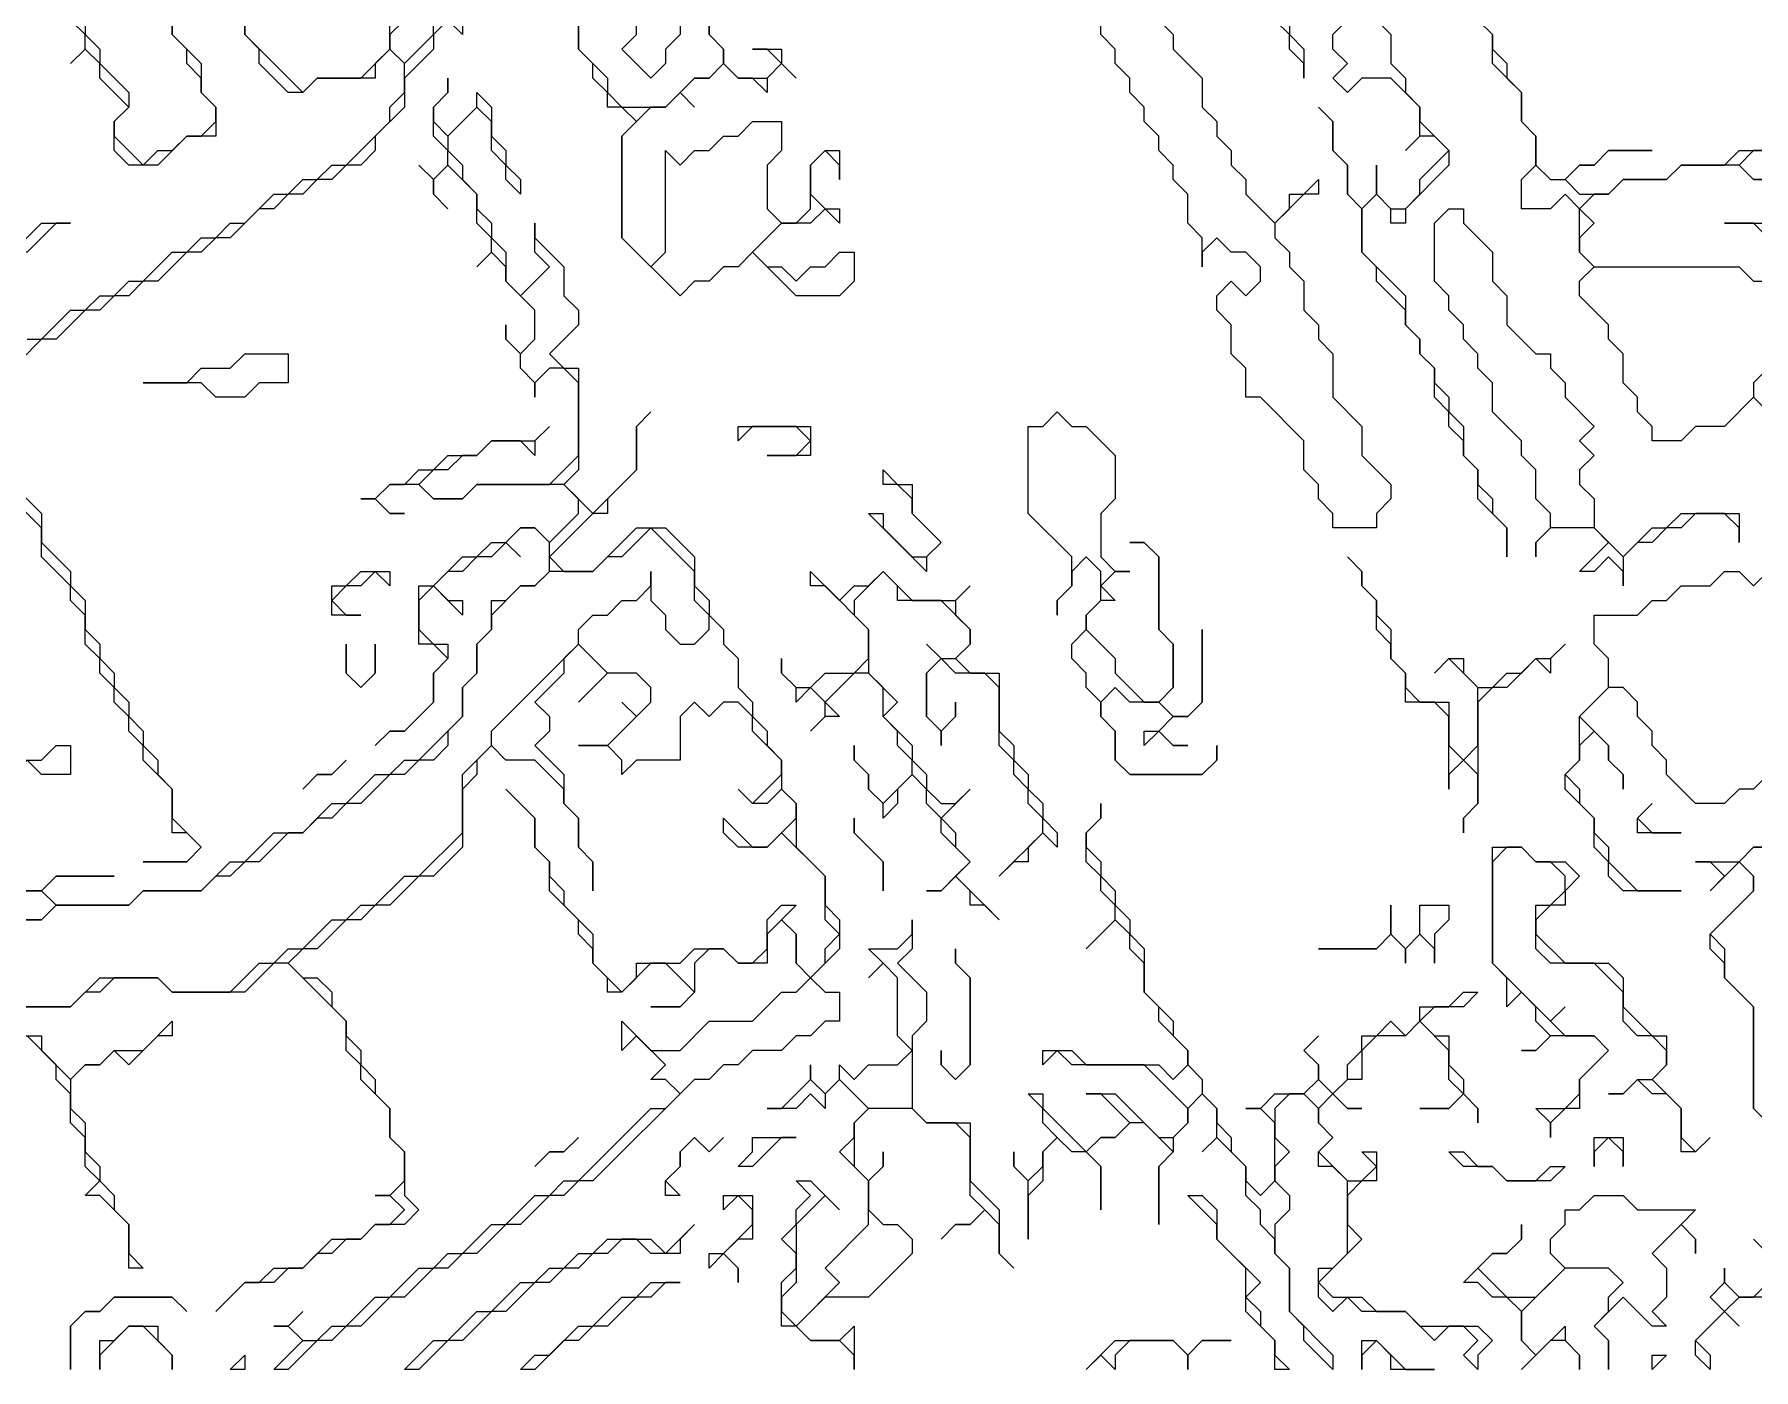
# Model space of a CAD drawing. Header units: metres. Extents: x 0 to 96.9, y 0 to 54.3.
# Drawn here: x 37.85 to 49.7, y 0 to 9.2 of the extents above; entities that cross this region are included whole.
import ezdxf

# ---------------------------------------------------------------- set-up
doc = ezdxf.new("R2010")
doc.units = ezdxf.units.M

msp = doc.modelspace()

# ---------------------------------------------------------------- linework, layer by layer
for points in [[(40.4, 9.3), (40.3, 9.2), (40.3, 9.1), (40.4, 9), (40.6, 9.2), (40.6, 9.6)], [(37.8, 7.1), (37.9, 7.1), (38.1, 7.3), (38.2, 7.3), (38.3, 7.4), (38.4, 7.4), (38.5, 7.5), (38.6, 7.5), (38.8, 7.7), (38.9, 7.7), (39, 7.8), (39.1, 7.8), (39.2, 7.9), (39.3, 7.9), (39.5, 8.1), (39.6, 8.1), (39.7, 8.2), (39.8, 8.2), (39.9, 8.3), (40, 8.3), (40.3, 8.6), (40.3, 8.7), (40.4, 8.8), (40.4, 9), (40.3, 9.1), (40.2, 9), (40.2, 8.9), (39.8, 8.9), (39.7, 8.8), (39.6, 8.8), (39.4, 9), (39.4, 9.1), (39.3, 9.2), (39.3, 9.5)], [(39.3, 9.5), (39.3, 9.2), (39.7, 8.8), (39.8, 8.9), (40.1, 8.9), (40.3, 9.1), (40.3, 9.3)], [(42.5, 9.5), (42.5, 9.2), (42.6, 9.1), (42.6, 9), (42.7, 8.9), (42.9, 8.9), (43, 9), (42.9, 9.1), (42.8, 9.1), (43, 9.1), (43, 9), (43.1, 8.9), (43, 9), (42.9, 8.9), (42.9, 8.8), (42.8, 8.9), (42.7, 8.9), (42.6, 9), (42.5, 8.9), (42.4, 8.9), (42.3, 8.8), (42.4, 8.7), (42.3, 8.8), (42.2, 8.7), (42.1, 8.7), (41.9, 8.5), (41.9, 7.8), (42.1, 7.6), (42.2, 7.7), (42.2, 8.4), (42.3, 8.3), (42.4, 8.4), (42.5, 8.4), (42.6, 8.5), (42.7, 8.5), (42.8, 8.6), (43, 8.6), (43, 8.4), (42.9, 8.3), (42.9, 8), (43, 7.9), (43.1, 7.9), (43.2, 8), (43.2, 8.3), (43.3, 8.4), (43.4, 8.4), (43.4, 8.2), (43.4, 8.3), (43.3, 8.4), (43.2, 8.3), (43.2, 8.1), (43.3, 8), (43.4, 8), (43.4, 7.9), (43.3, 8), (43.2, 7.9), (43, 7.9), (42.8, 7.7), (42.9, 7.6), (43, 7.6), (43.1, 7.5), (43.2, 7.6), (43.3, 7.6), (43.4, 7.7), (43.5, 7.7), (43.5, 7.5), (43.4, 7.4), (43.1, 7.4), (42.8, 7.7), (42.7, 7.6), (42.6, 7.6), (42.5, 7.5), (42.4, 7.5), (42.3, 7.4), (41.9, 7.8), (41.9, 8.5), (42, 8.6), (41.9, 8.7), (41.8, 8.7), (41.8, 8.8), (41.7, 8.9), (41.7, 9), (41.6, 9.1), (41.6, 9.5)], [(41.6, 9.4), (41.6, 9.1), (41.8, 8.9), (41.8, 8.8), (41.9, 8.7), (42.2, 8.7), (42.4, 8.9), (42.5, 8.9), (42.6, 9), (42.6, 9.1), (42.5, 9.2), (42.5, 9.4)], [(45.6, 9.3), (45.7, 9.2), (45.7, 9.1), (45.9, 8.9), (45.9, 8.7), (46, 8.6), (46, 8.5), (46.1, 8.4), (46.1, 8.3), (46.2, 8.2), (46.2, 8.1), (46.4, 7.9), (46.5, 8), (46.5, 8.1), (46.6, 8.1), (46.7, 8.2), (46.7, 8.1), (46.6, 8.1), (46.4, 7.9), (46.4, 7.8), (46.5, 7.7), (46.5, 7.6), (46.6, 7.5), (46.6, 7.3), (46.7, 7.2), (46.7, 7.1), (46.8, 7), (46.8, 6.7), (47, 6.5), (47, 6.3), (47.2, 6.1), (47.2, 6), (47.1, 5.9), (47.1, 5.8), (46.8, 5.8), (46.8, 5.9), (46.7, 6), (46.7, 6.1), (46.6, 6.2), (46.6, 6.4), (46.3, 6.7), (46.2, 6.7), (46.2, 6.9), (46.1, 7), (46.1, 7.2), (46, 7.3), (46, 7.4), (46.1, 7.5), (46.2, 7.4), (46.3, 7.5), (46.3, 7.6), (46.2, 7.7), (46.1, 7.7), (46, 7.8), (45.9, 7.7), (45.9, 7.6), (45.9, 7.8), (45.8, 7.9), (45.8, 8.1), (45.7, 8.2), (45.7, 8.3), (45.6, 8.4), (45.6, 8.5), (45.5, 8.6), (45.5, 8.7), (45.4, 8.8), (45.4, 8.9), (45.3, 9), (45.3, 9.1), (45.2, 9.2), (45.2, 9.4)], [(47.1, 9.3), (47.2, 9.2), (47.2, 9), (47.3, 8.9), (47.3, 8.8), (47.4, 8.7), (47.4, 8.6), (47.6, 8.4), (47.6, 8.3), (47.3, 8), (47.3, 7.9), (47.2, 7.9), (47.2, 8), (47.1, 8.1), (47, 8), (47, 7.7), (47.3, 7.4), (47.3, 7.2), (47.4, 7.1), (47.4, 7), (47.5, 6.9), (47.5, 6.8), (47.6, 6.7), (47.6, 6.6), (47.7, 6.5), (47.7, 6.3), (47.8, 6.2), (47.8, 6.1), (47.9, 6), (47.9, 5.9), (48, 5.8), (48, 5.6), (48, 5.8), (47.8, 6), (47.8, 6.2), (47.7, 6.3), (47.7, 6.4), (47.6, 6.5), (47.6, 6.6), (47.5, 6.7), (47.5, 6.9), (47.4, 7), (47.4, 7.1), (47.3, 7.2), (47.3, 7.3), (47.1, 7.5), (47.1, 7.6), (47, 7.7), (47, 8), (46.9, 8.1), (46.9, 8.3), (46.8, 8.4), (46.8, 8.6), (46.7, 8.7), (46.8, 8.6), (46.8, 8.4), (46.9, 8.3), (46.9, 8.1), (47, 8), (47.1, 8.1), (47.1, 8.3), (47.1, 8.1), (47.2, 8), (47.3, 8), (47.4, 8.1), (47.4, 8.2), (47.6, 8.4), (47.5, 8.5), (47.4, 8.5), (47.3, 8.4), (47.4, 8.5), (47.4, 8.7), (47.2, 8.9), (47, 8.9), (46.9, 8.8), (46.8, 8.9), (46.9, 9), (46.8, 9.1), (46.8, 9.2), (47, 9.4)], [(40.8, 9.3), (40.8, 9.2), (40.7, 9.3), (40.6, 9.2), (40.6, 9.1), (40.4, 8.9), (40.4, 8.7), (40.2, 8.5), (40.2, 8.4), (40.1, 8.3), (40, 8.3), (39.9, 8.2), (39.8, 8.2), (39.7, 8.1), (39.6, 8.1), (39.5, 8), (39.4, 8), (39.2, 7.8), (39.1, 7.8), (39, 7.7), (38.9, 7.7), (38.7, 7.5), (38.6, 7.5), (38.5, 7.4), (38.4, 7.4), (38.3, 7.3), (38.2, 7.3), (38, 7.1), (37.9, 7.1), (37.6, 6.8)], [(38.8, 9.3), (38.8, 9.2), (39, 9), (39, 8.8), (39.1, 8.7), (39.1, 8.5), (38.9, 8.5), (38.7, 8.3), (38.5, 8.3), (38.4, 8.4), (38.4, 8.6), (38.5, 8.7), (38.3, 8.9), (38.3, 9), (38.2, 9.1), (38.1, 9), (38.2, 9.1), (38.2, 9.2), (38.1, 9.3)], [(38.2, 9.3), (38.2, 9.2), (38.3, 9.1), (38.3, 9), (38.5, 8.8), (38.5, 8.7), (38.4, 8.6), (38.4, 8.5), (38.6, 8.3), (38.7, 8.4), (38.8, 8.4), (38.9, 8.5), (39, 8.5), (39.1, 8.6), (39.1, 8.7), (39, 8.8), (39, 8.9), (38.9, 9), (38.9, 9.1), (38.8, 9.2), (38.8, 9.3)], [(42.3, 9.3), (42.3, 9.2), (42.2, 9.1), (42.2, 9), (42.1, 8.9), (41.9, 9.1), (42, 9.2), (42, 9.3)], [(46.5, 9.3), (46.5, 9.2), (46.6, 9.1), (46.6, 8.9), (46.6, 9), (46.5, 9.1), (46.5, 9.2), (46.4, 9.3)], [(49.8, 6.6), (49.7, 6.7), (49.5, 6.5), (49.3, 6.5), (49.2, 6.4), (49, 6.4), (49, 6.5), (48.9, 6.6), (48.9, 6.7), (48.8, 6.8), (48.8, 7), (48.7, 7.1), (48.7, 7.2), (48.5, 7.4), (48.5, 7.5), (48.6, 7.6), (48.5, 7.7), (48.5, 8), (48.4, 8.1), (48.3, 8), (48.1, 8), (48.1, 8.2), (48.2, 8.3), (48.2, 8.5), (48.1, 8.6), (48.1, 8.8), (47.9, 9), (47.9, 9.2), (47.8, 9.3)], [(47.8, 9.3), (47.9, 9.2), (47.9, 9.1), (48, 9), (48, 8.9), (48.1, 8.8), (48.1, 8.6), (48.2, 8.5), (48.2, 8.3), (48.3, 8.2), (48.4, 8.2), (48.5, 8.3), (48.6, 8.3), (48.7, 8.4), (49, 8.4), (48.7, 8.4), (48.6, 8.3), (48.5, 8.3), (48.4, 8.2), (48.5, 8.1), (48.7, 8.1), (48.8, 8.2), (49.1, 8.2), (49.2, 8.3), (49.5, 8.3), (49.6, 8.4), (49.9, 8.4)], [(37.5, 3.1), (37.9, 3.1), (38, 3.2), (37.9, 3.3), (37.5, 3.3), (37.9, 3.3), (38, 3.4), (38.4, 3.4), (38, 3.4), (37.9, 3.3), (38, 3.2), (38.5, 3.2), (38.6, 3.3), (39, 3.3), (39.2, 3.5), (39.3, 3.5), (39.5, 3.7), (39.7, 3.7), (39.9, 3.9), (40, 3.9), (40.2, 4.1), (40.3, 4.1), (40.4, 4.2), (40.5, 4.2), (40.8, 4.5), (40.8, 4.7), (40.9, 4.8), (40.9, 5), (41, 5.1), (41, 5.3), (41.1, 5.3), (41.2, 5.4), (41.3, 5.4), (41.4, 5.5), (41.4, 5.7), (41.3, 5.8), (41.2, 5.8), (41.1, 5.7), (41.2, 5.6), (41.1, 5.7), (41, 5.6), (40.9, 5.6), (40.8, 5.5), (40.7, 5.5), (40.6, 5.4), (40.7, 5.3), (40.8, 5.3), (40.8, 5.2), (40.6, 5.4), (40.5, 5.3), (40.5, 5.1), (40.6, 5), (40.7, 5), (40.7, 4.9), (40.6, 4.8), (40.6, 4.6), (40.4, 4.4), (40.3, 4.4), (40.2, 4.3), (40.3, 4.4), (40.4, 4.4), (40.6, 4.6), (40.6, 4.8), (40.7, 4.9), (40.6, 5), (40.5, 5), (40.5, 5.4), (40.6, 5.4), (40.8, 5.6), (40.9, 5.6), (41, 5.7), (41.1, 5.7), (41.2, 5.8), (41.3, 5.8), (41.4, 5.7), (41.6, 5.9), (41.6, 6), (41.5, 6.1), (40.9, 6.1), (40.8, 6), (40.6, 6), (40.5, 6.1), (40.3, 6.1), (40.2, 6), (40.3, 5.9), (40.4, 5.9), (40.3, 5.9), (40.2, 6), (40.1, 6), (40.2, 6), (40.3, 6.1), (40.4, 6.1), (40.5, 6.2), (40.6, 6.2), (40.7, 6.3), (40.9, 6.3), (41, 6.4), (41.3, 6.4), (41.4, 6.5), (41.3, 6.4), (41.3, 6.3), (41.2, 6.4), (41, 6.4), (40.9, 6.3), (40.8, 6.3), (40.7, 6.2), (40.6, 6.2), (40.5, 6.1), (40.6, 6), (40.8, 6), (40.9, 6.1), (41.4, 6.1), (41.6, 6.3), (41.6, 6.8), (41.5, 6.9), (41.4, 6.9), (41.3, 6.8), (41.3, 6.7), (41.3, 6.8), (41.2, 6.9), (41.2, 7), (41.1, 7.1), (41.1, 7.2), (41.1, 7.1), (41.2, 7), (41.3, 7.1), (41.3, 7.3), (41.1, 7.5), (41.1, 7.6), (41, 7.7), (40.9, 7.6), (41, 7.7), (41, 7.8), (40.9, 7.9), (40.9, 8.1), (40.7, 8.3), (40.6, 8.2), (40.6, 8.1), (40.7, 8), (40.6, 8.1), (40.6, 8.2), (40.5, 8.3), (40.6, 8.2), (40.7, 8.3), (40.7, 8.4), (40.6, 8.5), (40.6, 8.7), (40.7, 8.8), (40.7, 8.9), (40.7, 8.8), (40.6, 8.7), (40.6, 8.6), (40.7, 8.5), (40.9, 8.7), (40.9, 8.8), (41, 8.7), (41, 8.5), (41.1, 8.4), (41.1, 8.3), (41.2, 8.2), (41.2, 8.1), (41.1, 8.2), (41.1, 8.3), (41, 8.4), (41, 8.6), (40.9, 8.7), (40.7, 8.5), (40.7, 8.4), (40.8, 8.3), (40.8, 8.2), (40.9, 8.1), (40.9, 8), (41, 7.9), (41, 7.8), (41.1, 7.7), (41.1, 7.5), (41.2, 7.4), (41.4, 7.6), (41.3, 7.7), (41.3, 7.9), (41.3, 7.8), (41.5, 7.6), (41.5, 7.4), (41.6, 7.3), (41.6, 7.2), (41.4, 7), (41.5, 6.9), (41.6, 6.9), (41.6, 6.2), (41.5, 6.1), (41.7, 5.9), (42, 6.2), (42, 6.5), (42.1, 6.6), (42, 6.5), (42, 6.2), (41.8, 6), (41.8, 5.9), (41.7, 5.9), (41.4, 5.6), (41.5, 5.5), (41.7, 5.5), (42, 5.8), (42.2, 5.8), (42.4, 5.6), (42.4, 5.4), (42.5, 5.3), (42.5, 5.2), (42.6, 5.1), (42.6, 5), (42.7, 4.9), (42.7, 4.7), (42.8, 4.6), (42.8, 4.5), (42.9, 4.4), (42.9, 4.3), (43, 4.2), (43, 4), (43.1, 3.9), (43.1, 3.6), (43.3, 3.4), (43.3, 3.2), (43.4, 3.1), (43.4, 2.9), (43.2, 2.7), (43.3, 2.6), (43.4, 2.6), (43.4, 2.4), (43.3, 2.4), (43.2, 2.3), (43.1, 2.3), (43, 2.2), (42.8, 2.2), (42.7, 2.1), (42.6, 2.1), (42.5, 2), (42.4, 2), (41.7, 1.3), (41.6, 1.3), (41.5, 1.2), (41.4, 1.2), (41.2, 1), (41.1, 1), (40.9, 0.8), (40.8, 0.8), (40.7, 0.7), (40.6, 0.7), (40.4, 0.5), (40.3, 0.5), (40.1, 0.3), (40, 0.3), (39.9, 0.2), (39.8, 0.2), (39.6, 0), (39.5, 0), (39.7, 0.2), (39.6, 0.3), (39.5, 0.3), (39.6, 0.3), (39.7, 0.4), (39.6, 0.3), (39.7, 0.2), (39.8, 0.2), (39.9, 0.3), (40, 0.3), (40.2, 0.5), (40.3, 0.5), (40.5, 0.7), (40.6, 0.7), (40.7, 0.8), (40.8, 0.8), (41, 1), (41.1, 1), (41.3, 1.2), (41.4, 1.2), (41.5, 1.3), (41.6, 1.3), (42.1, 1.8), (42.2, 1.8), (42.3, 1.9), (42.2, 2), (42.1, 2), (42.2, 2.1), (42, 2.3), (41.9, 2.2), (41.9, 2.4), (42.1, 2.2), (42.3, 2.2), (42.5, 2.4), (42.8, 2.4), (43, 2.6), (43.1, 2.6), (43.2, 2.7), (43.1, 2.8), (43.1, 3), (43, 3.1), (42.9, 3), (42.9, 2.8), (42.7, 2.8), (42.6, 2.9), (42.5, 2.9), (42.4, 2.8), (42.4, 2.6), (42.3, 2.5), (42.1, 2.5), (42.3, 2.5), (42.4, 2.6), (42.2, 2.8), (42.1, 2.8), (41.9, 2.6), (41.8, 2.6), (41.8, 2.7), (41.7, 2.8), (41.7, 2.9), (41.6, 3), (41.6, 3.1), (41.4, 3.3), (41.4, 3.5), (41.3, 3.6), (41.3, 3.8), (41.1, 4), (41.3, 3.8), (41.3, 3.6), (41.4, 3.5), (41.4, 3.4), (41.5, 3.3), (41.5, 3.2), (41.7, 3), (41.7, 2.8), (41.9, 2.6), (42, 2.7), (42, 2.8), (42.3, 2.8), (42.4, 2.9), (42.6, 2.9), (42.7, 2.8), (42.8, 2.8), (42.9, 2.9), (42.9, 3.1), (43, 3.2), (43.1, 3.2), (43, 3.1), (43.1, 3), (43.1, 2.8), (43.2, 2.7), (43.3, 2.8), (43.3, 2.9), (43.4, 3), (43.3, 3.1), (43.3, 3.4), (43, 3.7), (42.9, 3.6), (42.7, 3.6), (42.6, 3.7), (42.6, 3.8), (42.8, 3.6), (42.9, 3.6), (43.1, 3.8), (43.1, 3.9), (43, 4), (42.9, 3.9), (42.8, 3.9), (42.7, 4), (42.8, 3.9), (43, 4.1), (43, 4.2), (42.8, 4.4), (42.8, 4.5), (42.7, 4.6), (42.6, 4.6), (42.5, 4.5), (42.4, 4.6), (42.3, 4.5), (42.3, 4.2), (42, 4.2), (41.9, 4.1), (41.9, 4.2), (41.8, 4.3), (41.6, 4.3), (41.8, 4.3), (42, 4.5), (41.9, 4.6), (42, 4.5), (42.1, 4.6), (42.1, 4.7), (42, 4.8), (41.8, 4.8), (41.6, 4.6), (41.8, 4.8), (41.6, 5), (41.5, 4.9), (41.5, 4.8), (41.3, 4.6), (41.4, 4.5), (41.4, 4.4), (41.3, 4.3), (41.5, 4.1), (41.5, 3.9), (41.6, 3.8), (41.6, 3.6), (41.7, 3.5), (41.7, 3.3), (41.7, 3.5), (41.6, 3.6), (41.6, 3.8), (41.5, 3.9), (41.5, 4), (41.3, 4.2), (41.1, 4.2), (41, 4.3), (40.9, 4.2), (40.9, 4.1), (40.8, 4), (40.8, 3.6), (40.6, 3.4), (40.5, 3.4), (40.3, 3.2), (40.2, 3.2), (40.1, 3.1), (40, 3.1), (39.8, 2.9), (39.7, 2.9), (39.6, 2.8), (39.7, 2.7), (39.8, 2.7), (39.9, 2.6), (39.9, 2.5), (40, 2.4), (40, 2.3), (40.1, 2.2), (40.1, 2.1), (40.2, 2), (40.2, 1.9), (40.3, 1.8), (40.3, 1.6), (40.4, 1.5), (40.4, 1.2), (40.5, 1.1), (40.4, 1), (40.2, 1), (40.1, 0.9), (40, 0.9), (39.9, 0.8), (39.8, 0.8), (39.7, 0.7), (39.6, 0.7), (39.5, 0.6), (39.3, 0.6), (39.1, 0.4), (39.3, 0.6), (39.4, 0.6), (39.5, 0.7), (39.7, 0.7), (39.9, 0.9), (40.1, 0.9), (40.2, 1), (40.3, 1), (40.4, 1.1), (40.3, 1.2), (40.2, 1.2), (40.3, 1.2), (40.4, 1.3), (40.4, 1.5), (40.3, 1.6), (40.3, 1.8), (40.1, 2), (40.1, 2.1), (40, 2.2), (40, 2.4), (39.6, 2.8), (39.5, 2.8), (39.3, 2.6), (38.8, 2.6), (38.7, 2.7), (38.4, 2.7), (38.3, 2.6), (38.2, 2.6), (38.1, 2.5), (37.4, 2.5)], [(49.8, 8.2), (49.7, 8.2), (49.6, 8.3), (49.2, 8.3), (49.1, 8.2), (48.8, 8.2), (48.7, 8.1), (48.6, 8.1), (48.5, 8), (48.6, 7.9), (48.5, 7.8), (48.5, 7.7), (48.6, 7.6), (49.6, 7.6), (49.7, 7.5), (49.8, 7.5)], [(49.9, 8.4), (49.7, 8.4), (49.6, 8.3), (49.7, 8.2), (49.8, 8.2)], [(49.9, 7.7), (49.7, 7.9), (49.5, 7.9), (49.8, 7.9)], [(49.8, 6.9), (49.7, 6.8), (49.7, 6.7), (49.8, 6.6)], [(37.7, 6.1), (37.9, 5.9), (37.9, 5.7), (38.1, 5.5), (38.1, 5.4), (38.2, 5.3), (38.2, 5.1), (38.3, 5), (38.3, 4.9), (38.4, 4.8), (38.4, 4.7), (38.5, 4.6), (38.5, 4.5), (38.6, 4.4), (38.6, 4.3), (38.7, 4.2), (38.7, 4.1), (38.8, 4), (38.8, 3.8), (39, 3.6), (38.9, 3.5), (38.6, 3.5), (38.9, 3.5), (39, 3.6), (38.9, 3.7), (38.8, 3.7), (38.8, 4), (38.6, 4.2), (38.6, 4.3), (38.5, 4.4), (38.5, 4.5), (38.4, 4.6), (38.4, 4.7), (38.3, 4.8), (38.3, 4.9), (38.2, 5), (38.2, 5.2), (38.1, 5.3), (38.1, 5.4), (37.9, 5.6), (37.9, 5.8), (37.7, 6)], [(37.5, 2.5), (38.1, 2.5), (38.3, 2.7), (38.7, 2.7), (38.8, 2.6), (39.2, 2.6), (39.4, 2.8), (39.5, 2.8), (39.6, 2.9), (39.7, 2.9), (39.9, 3.1), (40, 3.1), (40.1, 3.2), (40.2, 3.2), (40.4, 3.4), (40.5, 3.4), (40.8, 3.7), (40.8, 4.1), (41, 4.3), (41, 4.4), (41.6, 5), (41.6, 5.1), (41.7, 5.2), (41.8, 5.2), (41.9, 5.3), (42, 5.3), (42.1, 5.4), (42.1, 5.5), (42.1, 5.3), (42.2, 5.2), (42.2, 5.1), (42.3, 5), (42.4, 5), (42.5, 5.1), (42.5, 5.2), (42.4, 5.3), (42.4, 5.5), (42.1, 5.8), (41.9, 5.6), (41.8, 5.6), (41.7, 5.5), (41.4, 5.5), (41.3, 5.4), (41.2, 5.4), (41, 5.2), (41, 5.1), (40.9, 5), (40.9, 4.8), (40.8, 4.7), (40.8, 4.5), (40.7, 4.4), (40.7, 4.3), (40.6, 4.2), (40.5, 4.2), (40.4, 4.1), (40.3, 4.1), (40.1, 3.9), (40, 3.9), (39.9, 3.8), (39.8, 3.8), (39.7, 3.7), (39.6, 3.7), (39.4, 3.5), (39.3, 3.5), (39.2, 3.4), (39.1, 3.4), (39, 3.3), (38.6, 3.3), (38.5, 3.2), (38, 3.2), (37.9, 3.1), (37.5, 3.1)], [(49.8, 4.1), (49.7, 4), (49.6, 4), (49.5, 3.9), (49.3, 3.9), (49.1, 4.1), (49.1, 4.2), (49, 4.3), (49, 4.4), (48.9, 4.5), (48.9, 4.6), (48.8, 4.7), (48.7, 4.7), (48.5, 4.5), (48.7, 4.3), (48.7, 4.2), (48.8, 4.1), (48.8, 4), (48.8, 4.1), (48.7, 4.2), (48.7, 4.3), (48.6, 4.4), (48.5, 4.3), (48.5, 4.2), (48.4, 4.1), (48.5, 4), (48.5, 3.9), (48.6, 3.8), (48.6, 3.7), (48.7, 3.6), (48.7, 3.5), (48.9, 3.3), (49.2, 3.3), (48.8, 3.3), (48.7, 3.4), (48.7, 3.5), (48.6, 3.6), (48.6, 3.8), (48.4, 4), (48.4, 4.1), (48.5, 4.2), (48.5, 4.5), (48.7, 4.7), (48.7, 4.9), (48.6, 5), (48.6, 5.2), (48.9, 5.2), (49, 5.3), (49.1, 5.3), (49.2, 5.4), (49.4, 5.4), (49.5, 5.5), (49.6, 5.5), (49.7, 5.4), (49.8, 5.5)], [(49.8, 1.7), (49.7, 1.8), (49.7, 2.5), (49.5, 2.7), (49.5, 2.8), (49.4, 2.9), (49.4, 3), (49.7, 3.3), (49.7, 3.4), (49.6, 3.5), (49.4, 3.3), (49.5, 3.4), (49.4, 3.5), (49.3, 3.5), (49.6, 3.5), (49.7, 3.6), (50, 3.6)], [(49.9, 3.6), (49.7, 3.6), (49.6, 3.5), (49.7, 3.4), (49.7, 3.3), (49.4, 3), (49.5, 2.9), (49.5, 2.7), (49.7, 2.5), (49.7, 1.8), (49.9, 1.6)], [(37.5, 2.3), (37.9, 2.3), (37.9, 2.2), (38.1, 2), (38.2, 2.1), (38.3, 2.1), (38.4, 2.2), (38.6, 2.2), (38.8, 2.4), (38.8, 2.3), (38.7, 2.3), (38.5, 2.1), (38.4, 2.2), (38.3, 2.1), (38.2, 2.1), (38.1, 2), (38.1, 1.8), (38.2, 1.7), (38.2, 1.5), (38.3, 1.4), (38.3, 1.3), (38.4, 1.2), (38.4, 1.1), (38.5, 1), (38.5, 0.8), (38.6, 0.7), (38.5, 0.7), (38.5, 1), (38.3, 1.2), (38.2, 1.2), (38.3, 1.3), (38.2, 1.4), (38.2, 1.6), (38.1, 1.7), (38.1, 1.9), (38, 2), (38, 2.1), (37.8, 2.3)]]:
    msp.add_lwpolyline(points)
for points in [[(48.8, 5.4), (48.8, 5.5), (48.7, 5.6), (48.6, 5.5), (48.5, 5.5), (48.7, 5.7), (48.6, 5.8), (48.3, 5.8), (48.2, 5.7), (48.2, 5.6), (48.2, 5.7), (48.3, 5.8), (48.3, 5.9), (48.2, 6), (48.2, 6.2), (48.1, 6.3), (48.1, 6.4), (47.9, 6.6), (47.9, 6.8), (47.8, 6.9), (47.8, 7), (47.7, 7.1), (47.7, 7.2), (47.6, 7.3), (47.6, 7.4), (47.5, 7.5), (47.5, 7.9), (47.6, 8), (47.7, 8), (47.7, 7.9), (47.9, 7.7), (47.9, 7.5), (48, 7.4), (48, 7.2), (48.2, 7), (48.3, 7), (48.3, 6.9), (48.4, 6.8), (48.4, 6.7), (48.6, 6.5), (48.5, 6.4), (48.6, 6.3), (48.5, 6.2), (48.5, 6.1), (48.6, 6), (48.6, 5.8), (48.8, 5.6), (49, 5.8), (49.1, 5.8), (49.2, 5.9), (49.6, 5.9), (49.6, 5.7), (49.6, 5.8), (49.5, 5.9), (49.3, 5.9), (49.2, 5.8), (49.1, 5.8), (49, 5.7), (48.9, 5.7), (48.8, 5.6)], [(37.6, 7.7), (37.5, 7.8), (37.6, 7.7), (37.7, 7.7), (37.9, 7.9), (38.1, 7.9), (38, 7.9), (37.8, 7.7)], [(39.1, 6.7), (39, 6.8), (38.6, 6.8), (38.9, 6.8), (39, 6.9), (39.2, 6.9), (39.3, 7), (39.6, 7), (39.6, 6.8), (39.4, 6.8), (39.3, 6.7)], [(45.4, 4.1), (45.3, 4.2), (45.3, 4.4), (45.2, 4.5), (45.2, 4.6), (45.1, 4.7), (45.1, 4.8), (45, 4.9), (45, 5), (45.1, 5.1), (45.1, 5.2), (45.2, 5.3), (45.2, 5.5), (45.1, 5.6), (45, 5.5), (45, 5.4), (44.9, 5.3), (44.9, 5.2), (44.9, 5.3), (45, 5.4), (45, 5.6), (44.7, 5.9), (44.7, 6.5), (44.8, 6.5), (44.9, 6.6), (45, 6.5), (45.1, 6.5), (45.3, 6.3), (45.3, 6), (45.2, 5.9), (45.2, 5.6), (45.3, 5.5), (45.4, 5.5), (45.3, 5.5), (45.2, 5.4), (45.3, 5.3), (45.2, 5.3), (45.1, 5.2), (45.1, 5.1), (45.3, 4.9), (45.3, 4.8), (45.5, 4.6), (45.6, 4.6), (45.7, 4.7), (45.7, 5), (45.6, 5.1), (45.6, 5.6), (45.5, 5.7), (45.4, 5.7), (45.5, 5.7), (45.6, 5.6), (45.6, 5.1), (45.7, 5), (45.7, 4.7), (45.6, 4.6), (45.7, 4.5), (45.8, 4.5), (45.9, 4.6), (45.9, 5.1), (45.9, 4.6), (45.8, 4.5), (45.7, 4.5), (45.6, 4.4), (45.7, 4.3), (45.8, 4.3), (45.7, 4.3), (45.6, 4.4), (45.5, 4.3), (45.5, 4.4), (45.6, 4.4), (45.7, 4.5), (45.6, 4.6), (45.4, 4.6), (45.3, 4.7), (45.2, 4.6), (45.2, 4.5), (45.3, 4.4), (45.3, 4.2), (45.4, 4.1), (45.9, 4.1), (46, 4.2), (46, 4.3), (46, 4.2), (45.9, 4.1)], [(42.9, 6.3), (43.1, 6.3), (43.2, 6.4), (43.1, 6.5), (42.8, 6.5), (42.7, 6.4), (42.7, 6.5), (43.2, 6.5), (43.2, 6.3)], [(44, 5.5), (43.6, 5.9), (43.7, 5.9), (43.7, 5.8), (43.9, 5.6), (44, 5.6), (44.1, 5.7), (43.9, 5.9), (43.9, 6), (43.8, 6.1), (43.7, 6.1), (43.7, 6.2), (43.8, 6.1), (43.9, 6.1), (43.9, 5.9), (44.1, 5.7), (44, 5.6)], [(47.7, 3.7), (47.7, 3.8), (47.8, 3.9), (47.8, 4.1), (47.7, 4.2), (47.6, 4.1), (47.6, 4), (47.6, 4.5), (47.5, 4.6), (47.3, 4.6), (47.3, 4.8), (47.2, 4.9), (47.2, 5), (47.1, 5.1), (47.1, 5.3), (47, 5.4), (47, 5.5), (46.9, 5.6), (47, 5.5), (47, 5.4), (47.1, 5.3), (47.1, 5.2), (47.2, 5.1), (47.2, 4.9), (47.3, 4.8), (47.3, 4.7), (47.4, 4.6), (47.6, 4.6), (47.6, 4.3), (47.7, 4.2), (47.8, 4.3), (47.8, 4.7), (47.6, 4.9), (47.5, 4.8), (47.6, 4.9), (47.7, 4.9), (47.7, 4.8), (47.8, 4.7), (47.9, 4.7), (48, 4.8), (48.1, 4.8), (48.2, 4.9), (48.3, 4.9), (48.4, 5), (48.3, 4.9), (48.3, 4.8), (48.2, 4.9), (48, 4.7), (47.9, 4.7), (47.8, 4.6), (47.8, 3.9), (47.7, 3.8)], [(39.9, 5.2), (39.9, 5.4), (40, 5.4), (40.1, 5.5), (40.3, 5.5), (40.3, 5.4), (40.2, 5.5), (40.1, 5.4), (40, 5.4), (39.9, 5.3), (40, 5.2), (40.1, 5.2)], [(44.5, 3.1), (44.4, 3.2), (44.3, 3.2), (44.3, 3.3), (44.2, 3.4), (44.1, 3.3), (44, 3.3), (44.1, 3.3), (44.3, 3.5), (44.1, 3.7), (44.1, 3.8), (44, 3.9), (44, 4), (43.9, 4.1), (43.8, 4), (43.8, 3.9), (43.7, 3.8), (43.7, 3.9), (43.6, 4), (43.6, 4.1), (43.5, 4.2), (43.5, 4.3), (43.5, 4.2), (43.6, 4.1), (43.6, 4), (43.7, 3.9), (43.9, 4.1), (43.9, 4.2), (43.8, 4.3), (43.8, 4.4), (43.7, 4.5), (43.7, 4.7), (43.6, 4.8), (43.5, 4.8), (43.3, 4.6), (43.4, 4.5), (43.3, 4.5), (43.2, 4.4), (43.3, 4.5), (43.3, 4.6), (43.2, 4.7), (43.1, 4.6), (43.1, 4.7), (43, 4.8), (43, 4.9), (43, 4.8), (43.1, 4.7), (43.2, 4.7), (43.3, 4.8), (43.5, 4.8), (43.6, 4.9), (43.6, 5.1), (43.3, 5.4), (43.2, 5.4), (43.2, 5.5), (43.4, 5.3), (43.5, 5.4), (43.6, 5.4), (43.7, 5.5), (43.9, 5.3), (44.2, 5.3), (44.3, 5.4), (44.2, 5.3), (44.2, 5.2), (44.3, 5.1), (44.3, 5), (44.2, 4.9), (44.3, 4.8), (44.5, 4.8), (44.5, 4.4), (44.6, 4.3), (44.6, 4.2), (44.7, 4.1), (44.7, 4), (44.8, 3.9), (44.8, 3.8), (44.9, 3.7), (44.9, 3.6), (44.8, 3.7), (44.7, 3.6), (44.7, 3.5), (44.6, 3.5), (44.5, 3.4), (44.8, 3.7), (44.8, 3.8), (44.7, 3.9), (44.7, 4), (44.6, 4.1), (44.6, 4.2), (44.5, 4.3), (44.5, 4.7), (44.4, 4.8), (44.2, 4.8), (44.1, 4.9), (44, 4.8), (44, 4.5), (44.1, 4.4), (44.2, 4.5), (44.2, 4.6), (44.2, 4.5), (44.1, 4.4), (44.1, 4.3), (44.1, 4.4), (44, 4.5), (44, 4.8), (44.1, 4.9), (44, 5), (44.1, 4.9), (44.2, 4.9), (44.3, 5), (44.3, 5.1), (44.1, 5.3), (43.8, 5.3), (43.8, 5.4), (43.7, 5.5), (43.5, 5.3), (43.5, 5.2), (43.6, 5.1), (43.6, 4.8), (43.8, 4.6), (43.7, 4.5), (43.9, 4.3), (43.9, 4.2), (44, 4.1), (44, 4), (44.1, 3.9), (44.2, 3.9), (44.3, 4), (44.1, 3.8), (44.2, 3.7), (44.2, 3.6), (44.3, 3.5), (44.2, 3.4)], [(40.1, 4.7), (40, 4.8), (40, 5), (40, 4.8), (40.1, 4.7), (40.2, 4.8), (40.2, 5), (40.2, 4.8)], [(37.7, 4.1), (37.6, 4.2), (37.5, 4.2), (37.9, 4.2), (38, 4.3), (38.1, 4.3), (38.1, 4.1), (37.9, 4.1), (37.8, 4.2)], [(39.7, 4), (39.8, 4.1), (39.9, 4.1), (40, 4.2), (39.9, 4.1), (39.8, 4.1)], [(43.7, 3.3), (43.7, 3.5), (43.5, 3.7), (43.5, 3.8), (43.5, 3.7), (43.7, 3.5)], [(46.8, 0), (46.6, 0.2), (46.6, 0.3), (46.5, 0.4), (46.5, 0.7), (46.4, 0.8), (46.4, 0.9), (46.3, 1), (46.3, 1.1), (46.2, 1.2), (46.2, 1.4), (46, 1.6), (45.9, 1.5), (46, 1.6), (46, 1.8), (45.9, 1.9), (45.8, 1.8), (45.8, 1.7), (45.7, 1.6), (45.7, 1.5), (45.6, 1.4), (45.6, 1), (45.6, 1.4), (45.7, 1.5), (45.5, 1.7), (45.4, 1.7), (45.3, 1.6), (45.2, 1.6), (45.1, 1.5), (45.2, 1.4), (45.2, 1.1), (45.2, 1.4), (45.1, 1.5), (45, 1.5), (44.9, 1.6), (44.8, 1.5), (44.8, 1.3), (44.7, 1.2), (44.7, 0.9), (44.7, 1.3), (44.6, 1.4), (44.6, 1.5), (44.6, 1.4), (44.7, 1.3), (44.8, 1.4), (44.8, 1.5), (44.9, 1.6), (44.8, 1.7), (44.8, 1.8), (44.7, 1.9), (44.8, 1.9), (44.8, 1.8), (45.1, 1.5), (45.2, 1.6), (45.3, 1.6), (45.4, 1.7), (45.2, 1.9), (45.1, 1.9), (45.3, 1.9), (45.6, 1.6), (45.7, 1.6), (45.8, 1.7), (45.8, 1.8), (45.5, 2.1), (45, 2.1), (44.9, 2.2), (44.8, 2.1), (44.8, 2.2), (45, 2.2), (45.1, 2.1), (45.6, 2.1), (45.7, 2), (45.8, 2.1), (45.8, 2.2), (45.6, 2.4), (45.6, 2.5), (45.5, 2.6), (45.5, 2.8), (45.4, 2.9), (45.4, 3), (45.3, 3.1), (45.1, 2.9), (45.3, 3.1), (45.3, 3.2), (45.2, 3.3), (45.2, 3.4), (45.1, 3.5), (45.1, 3.7), (45.2, 3.8), (45.2, 3.9), (45.2, 3.8), (45.1, 3.7), (45.1, 3.6), (45.2, 3.5), (45.2, 3.4), (45.3, 3.3), (45.3, 3.2), (45.4, 3.1), (45.4, 3), (45.5, 2.9), (45.5, 2.6), (45.7, 2.4), (45.7, 2.3), (45.8, 2.2), (45.8, 2.1), (45.9, 2), (45.9, 1.9), (46, 1.8), (46, 1.7), (46.1, 1.6), (46.1, 1.5), (46.2, 1.4), (46.2, 1.3), (46.3, 1.2), (46.4, 1.3), (46.4, 1.7), (46.3, 1.8), (46.2, 1.8), (46.3, 1.8), (46.4, 1.9), (46.6, 1.9), (46.7, 2), (46.7, 2.1), (46.6, 2.2), (46.7, 2.3), (46.6, 2.2), (46.7, 2.1), (46.7, 2), (46.8, 1.9), (46.9, 2), (46.9, 2.1), (47, 2.2), (47, 2.3), (47.1, 2.3), (47.2, 2.4), (47.3, 2.3), (47.4, 2.4), (47.4, 2.5), (47.6, 2.5), (47.7, 2.6), (47.8, 2.6), (47.7, 2.5), (47.5, 2.5), (47.4, 2.4), (47.5, 2.3), (47.6, 2.3), (47.6, 2.1), (47.7, 2), (47.7, 1.9), (47.8, 1.8), (47.8, 1.7), (47.8, 1.8), (47.7, 1.9), (47.6, 1.8), (47.4, 1.8), (47.6, 1.8), (47.7, 1.9), (47.6, 2), (47.6, 2.2), (47.4, 2.4), (47.3, 2.3), (47.1, 2.3), (47, 2.2), (47, 2), (46.9, 2), (46.8, 1.9), (46.9, 1.8), (47, 1.8), (46.9, 1.8), (46.8, 1.9), (46.7, 1.8), (46.7, 1.7), (46.8, 1.6), (46.7, 1.5), (46.9, 1.3), (47, 1.3), (47.1, 1.4), (47, 1.5), (47.1, 1.5), (47.1, 1.3), (47, 1.3), (46.9, 1.2), (46.9, 1), (47, 0.9), (46.7, 0.6), (46.8, 0.5), (47, 0.5), (47.1, 0.4), (47.3, 0.4), (47.4, 0.3), (47.8, 0.3), (47.9, 0.2), (47.8, 0.1), (47.8, 0), (47.7, 0.1), (47.8, 0.2), (47.7, 0.3), (47.6, 0.3), (47.5, 0.2), (47.3, 0.4), (47, 0.4), (46.9, 0.5), (46.8, 0.4), (46.7, 0.5), (46.7, 0.7), (46.8, 0.7), (46.9, 0.8), (46.9, 1.3), (46.8, 1.4), (46.7, 1.4), (46.7, 1.5), (46.8, 1.6), (46.7, 1.7), (46.7, 1.8), (46.6, 1.9), (46.5, 1.9), (46.4, 1.8), (46.4, 1.6), (46.5, 1.5), (46.4, 1.4), (46.4, 1.3), (46.5, 1.2), (46.5, 1.1), (46.4, 1), (46.4, 0.8), (46.5, 0.7), (46.5, 0.4), (46.8, 0.1)], [(48.9, 3.7), (48.9, 3.8), (49, 3.9), (48.9, 3.8), (49, 3.7), (49.2, 3.7)], [(49.2, 1.5), (49.2, 1.8), (49.1, 1.9), (49, 1.9), (48.9, 2), (48.8, 1.9), (48.7, 1.9), (48.8, 1.9), (48.9, 2), (49, 2), (49.1, 2.1), (49.1, 2.2), (49, 2.3), (48.9, 2.3), (48.8, 2.4), (48.8, 2.6), (48.6, 2.8), (48.3, 2.8), (48.2, 2.9), (48.2, 3.2), (48.3, 3.2), (48.4, 3.3), (48.4, 3.4), (48.3, 3.5), (48.2, 3.5), (48.1, 3.6), (48, 3.6), (47.9, 3.5), (47.9, 2.8), (48.3, 2.4), (48.4, 2.5), (48.3, 2.4), (48.4, 2.3), (48.6, 2.3), (48.7, 2.2), (48.5, 2), (48.5, 1.8), (48.4, 1.8), (48.3, 1.7), (48.3, 1.6), (48.3, 1.7), (48.2, 1.8), (48.4, 1.8), (48.5, 1.9), (48.5, 2), (48.7, 2.2), (48.6, 2.3), (48.3, 2.3), (48.2, 2.2), (48.1, 2.2), (48.2, 2.2), (48.3, 2.3), (48.2, 2.4), (48.2, 2.5), (48.1, 2.6), (48, 2.5), (48, 2.7), (47.9, 2.8), (47.9, 3.6), (48.1, 3.6), (48.2, 3.5), (48.4, 3.5), (48.5, 3.4), (48.4, 3.3), (48.4, 3.2), (48.3, 3.2), (48.2, 3.1), (48.2, 3), (48.4, 2.8), (48.7, 2.8), (48.8, 2.7), (48.8, 2.5), (49, 2.3), (49.1, 2.3), (49.1, 2.1), (49, 2), (49.2, 1.8), (49.2, 1.6), (49.3, 1.5), (49.4, 1.6), (49.3, 1.5)], [(47.3, 2.8), (47.3, 2.9), (47.2, 3), (47.1, 2.9), (46.7, 2.9), (47.1, 2.9), (47.2, 3), (47.2, 3.2), (47.2, 3), (47.3, 2.9), (47.4, 3), (47.4, 3.2), (47.6, 3.2), (47.6, 3.1), (47.5, 3), (47.5, 2.8), (47.5, 2.9), (47.4, 3), (47.3, 2.9)], [(43.5, 0), (43.5, 0.1), (43.4, 0.2), (43.2, 0.2), (43.1, 0.3), (43, 0.3), (43, 0.6), (43.1, 0.7), (43.1, 0.8), (43, 0.9), (43.1, 1), (43.1, 1.1), (43.2, 1.2), (43.1, 1.3), (43.2, 1.3), (43.4, 1.1), (43.3, 1.2), (43.1, 1), (43.1, 0.6), (43, 0.5), (43, 0.4), (43.1, 0.3), (43.4, 0.6), (43.3, 0.7), (43.6, 1), (43.6, 1.3), (43.4, 1.5), (43.5, 1.6), (43.5, 1.7), (43.6, 1.8), (43.4, 2), (43.3, 1.9), (43.3, 1.8), (43.2, 1.9), (43.1, 1.8), (42.9, 1.8), (43, 1.8), (43.2, 2), (43.2, 2.1), (43.2, 2), (43.3, 1.9), (43.4, 2), (43.4, 2.1), (43.5, 2), (43.6, 2.1), (43.8, 2.1), (43.9, 2.2), (43.8, 2.3), (43.8, 2.7), (43.7, 2.8), (43.6, 2.7), (43.7, 2.8), (43.6, 2.9), (43.8, 2.9), (43.9, 3), (43.9, 3.1), (43.9, 2.9), (43.8, 2.8), (44, 2.6), (44, 2.4), (43.9, 2.3), (43.9, 1.8), (44, 1.7), (44.3, 1.7), (44.3, 1.3), (44.5, 1.1), (44.5, 0.8), (44.6, 0.7), (44.5, 0.8), (44.5, 1), (44.4, 1.1), (44.3, 1), (44.2, 1), (44.1, 0.9), (44.2, 1), (44.3, 1), (44.4, 1.1), (44.3, 1.2), (44.3, 1.6), (44.2, 1.7), (44, 1.7), (43.9, 1.8), (43.6, 1.8), (43.5, 1.7), (43.5, 1.4), (43.6, 1.3), (43.7, 1.4), (43.7, 1.5), (43.7, 1.4), (43.6, 1.3), (43.6, 1.1), (43.7, 1), (43.8, 1), (43.9, 0.9), (43.9, 0.8), (43.6, 0.5), (43.3, 0.5), (43.1, 0.3), (43.2, 0.2), (43.4, 0.2), (43.5, 0.3)], [(44.2, 2), (44.1, 2.1), (44.1, 2.2), (44.1, 2.1), (44.2, 2), (44.3, 2.1), (44.3, 2.7), (44.2, 2.8), (44.2, 2.9), (44.2, 2.8), (44.3, 2.7), (44.3, 2.1)], [(41.3, 1.4), (41.4, 1.5), (41.5, 1.5), (41.6, 1.6), (41.5, 1.5), (41.4, 1.5)], [(42.2, 1.2), (42.2, 1.3), (42.3, 1.4), (42.3, 1.5), (42.4, 1.6), (42.5, 1.5), (42.6, 1.6), (42.5, 1.5), (42.4, 1.6), (42.3, 1.5), (42.3, 1.4), (42.2, 1.3), (42.3, 1.2)], [(42.7, 1.4), (42.8, 1.5), (42.8, 1.6), (43.1, 1.6), (43, 1.6), (42.8, 1.4)], [(48.6, 1.4), (48.6, 1.6), (48.8, 1.6), (48.8, 1.4), (48.8, 1.5), (48.7, 1.6), (48.6, 1.5)], [(48, 1.3), (47.9, 1.4), (47.7, 1.4), (47.6, 1.5), (47.7, 1.5), (47.8, 1.4), (47.9, 1.4), (48, 1.3), (48.2, 1.3), (48.3, 1.4), (48.4, 1.4), (48.3, 1.3)], [(42.7, 0.6), (42.7, 0.7), (42.6, 0.8), (42.5, 0.7), (42.5, 0.8), (42.6, 0.8), (42.8, 1), (42.8, 1.1), (42.7, 1.2), (42.6, 1.1), (42.6, 1.2), (42.8, 1.2), (42.8, 0.9), (42.7, 0.9), (42.6, 0.8), (42.7, 0.7)], [(46.4, 0), (46.4, 0.2), (46.2, 0.4), (46.2, 0.7), (46, 0.9), (46, 1), (45.8, 1.2), (45.9, 1.2), (46, 1.1), (46, 0.9), (46.3, 0.6), (46.2, 0.5), (46.3, 0.4), (46.3, 0.3), (46.4, 0.2), (46.4, 0.1), (46.5, 0)], [(48.1, 0), (48.2, 0.1), (48.1, 0.2), (48.1, 0.4), (48, 0.5), (47.9, 0.5), (47.8, 0.6), (47.7, 0.6), (47.9, 0.8), (48, 0.8), (48.1, 0.9), (48.1, 1), (48.1, 0.9), (48, 0.8), (47.9, 0.8), (47.8, 0.7), (48, 0.5), (48.2, 0.5), (48.4, 0.7), (48.3, 0.8), (48.3, 0.9), (48.4, 1), (48.4, 1.1), (48.5, 1.1), (48.6, 1.2), (48.8, 1.2), (48.9, 1.1), (49.3, 1.1), (49.2, 1), (49.3, 0.9), (49.3, 0.8), (49.3, 0.9), (49.2, 1), (49, 0.8), (49.1, 0.7), (49.1, 0.5), (49, 0.4), (49.1, 0.3), (49, 0.3), (48.8, 0.5), (48.6, 0.3), (48.7, 0.2), (48.7, 0), (48.7, 0.2), (48.6, 0.3), (48.7, 0.4), (48.7, 0.5), (48.8, 0.6), (48.7, 0.7), (48.4, 0.7), (48.1, 0.4), (48.1, 0.2), (48.2, 0.1), (48.4, 0.3), (48.4, 0.2), (48.5, 0.1), (48.5, 0), (48.5, 0.1), (48.4, 0.2), (48.3, 0.2)], [(40.4, 0), (40.6, 0.2), (40.7, 0.2), (40.9, 0.4), (41, 0.4), (41.2, 0.6), (41.3, 0.6), (41.4, 0.7), (41.5, 0.7), (41.6, 0.8), (41.7, 0.8), (41.8, 0.9), (42.1, 0.9), (42.2, 0.8), (42.4, 1), (42.3, 0.9), (42.3, 0.8), (42.1, 0.8), (42, 0.9), (41.9, 0.9), (41.8, 0.8), (41.7, 0.8), (41.6, 0.7), (41.5, 0.7), (41.4, 0.6), (41.3, 0.6), (41.1, 0.4), (41, 0.4), (40.8, 0.2), (40.7, 0.2), (40.5, 0)], [(49.4, 0), (49.3, 0.1), (49.3, 0.2), (49.5, 0.4), (49.4, 0.5), (49.5, 0.6), (49.5, 0.7), (49.5, 0.6), (49.6, 0.5), (49.7, 0.5), (49.9, 0.7), (49.7, 0.9), (49.9, 0.7), (49.8, 0.6), (49.8, 0.5), (49.6, 0.5), (49.5, 0.4), (49.6, 0.3), (49.5, 0.4), (49.3, 0.2), (49.4, 0.1)], [(41.2, 0), (41.3, 0.1), (41.4, 0.1), (41.6, 0.3), (41.7, 0.3), (41.9, 0.5), (42, 0.5), (42.1, 0.6), (42.3, 0.6), (42.2, 0.6), (42.1, 0.5), (42, 0.5), (41.8, 0.3), (41.7, 0.3), (41.6, 0.2), (41.5, 0.2), (41.3, 0)], [(38.1, 0), (38.1, 0.3), (38.2, 0.4), (38.3, 0.4), (38.4, 0.5), (38.8, 0.5), (38.9, 0.4), (38.8, 0.5), (38.4, 0.5), (38.3, 0.4), (38.2, 0.4), (38.1, 0.3)], [(38.3, 0), (38.3, 0.2), (38.4, 0.2), (38.5, 0.3), (38.7, 0.3), (38.7, 0.2), (38.8, 0.1), (38.8, 0), (38.8, 0.1), (38.6, 0.3), (38.5, 0.3), (38.3, 0.1)], [(45.1, 0), (45.3, 0.2), (45.7, 0.2), (45.8, 0.1), (45.9, 0.2), (46.1, 0.2), (45.9, 0.2), (45.8, 0.1), (45.8, 0), (45.8, 0.1), (45.7, 0.2), (45.4, 0.2), (45.3, 0.1), (45.3, 0), (45.2, 0.1)], [(47, 0), (47, 0.2), (47.1, 0.2), (47.3, 0), (47.5, 0), (47.2, 0), (47.2, 0.1), (47.1, 0.2), (47, 0.1)], [(39.2, 0), (39.3, 0.1), (39.3, 0)], [(49, 0), (49, 0.1), (49.1, 0.1)]]:
    msp.add_lwpolyline(points, close=True)

doc.saveas('drawing.dxf')
